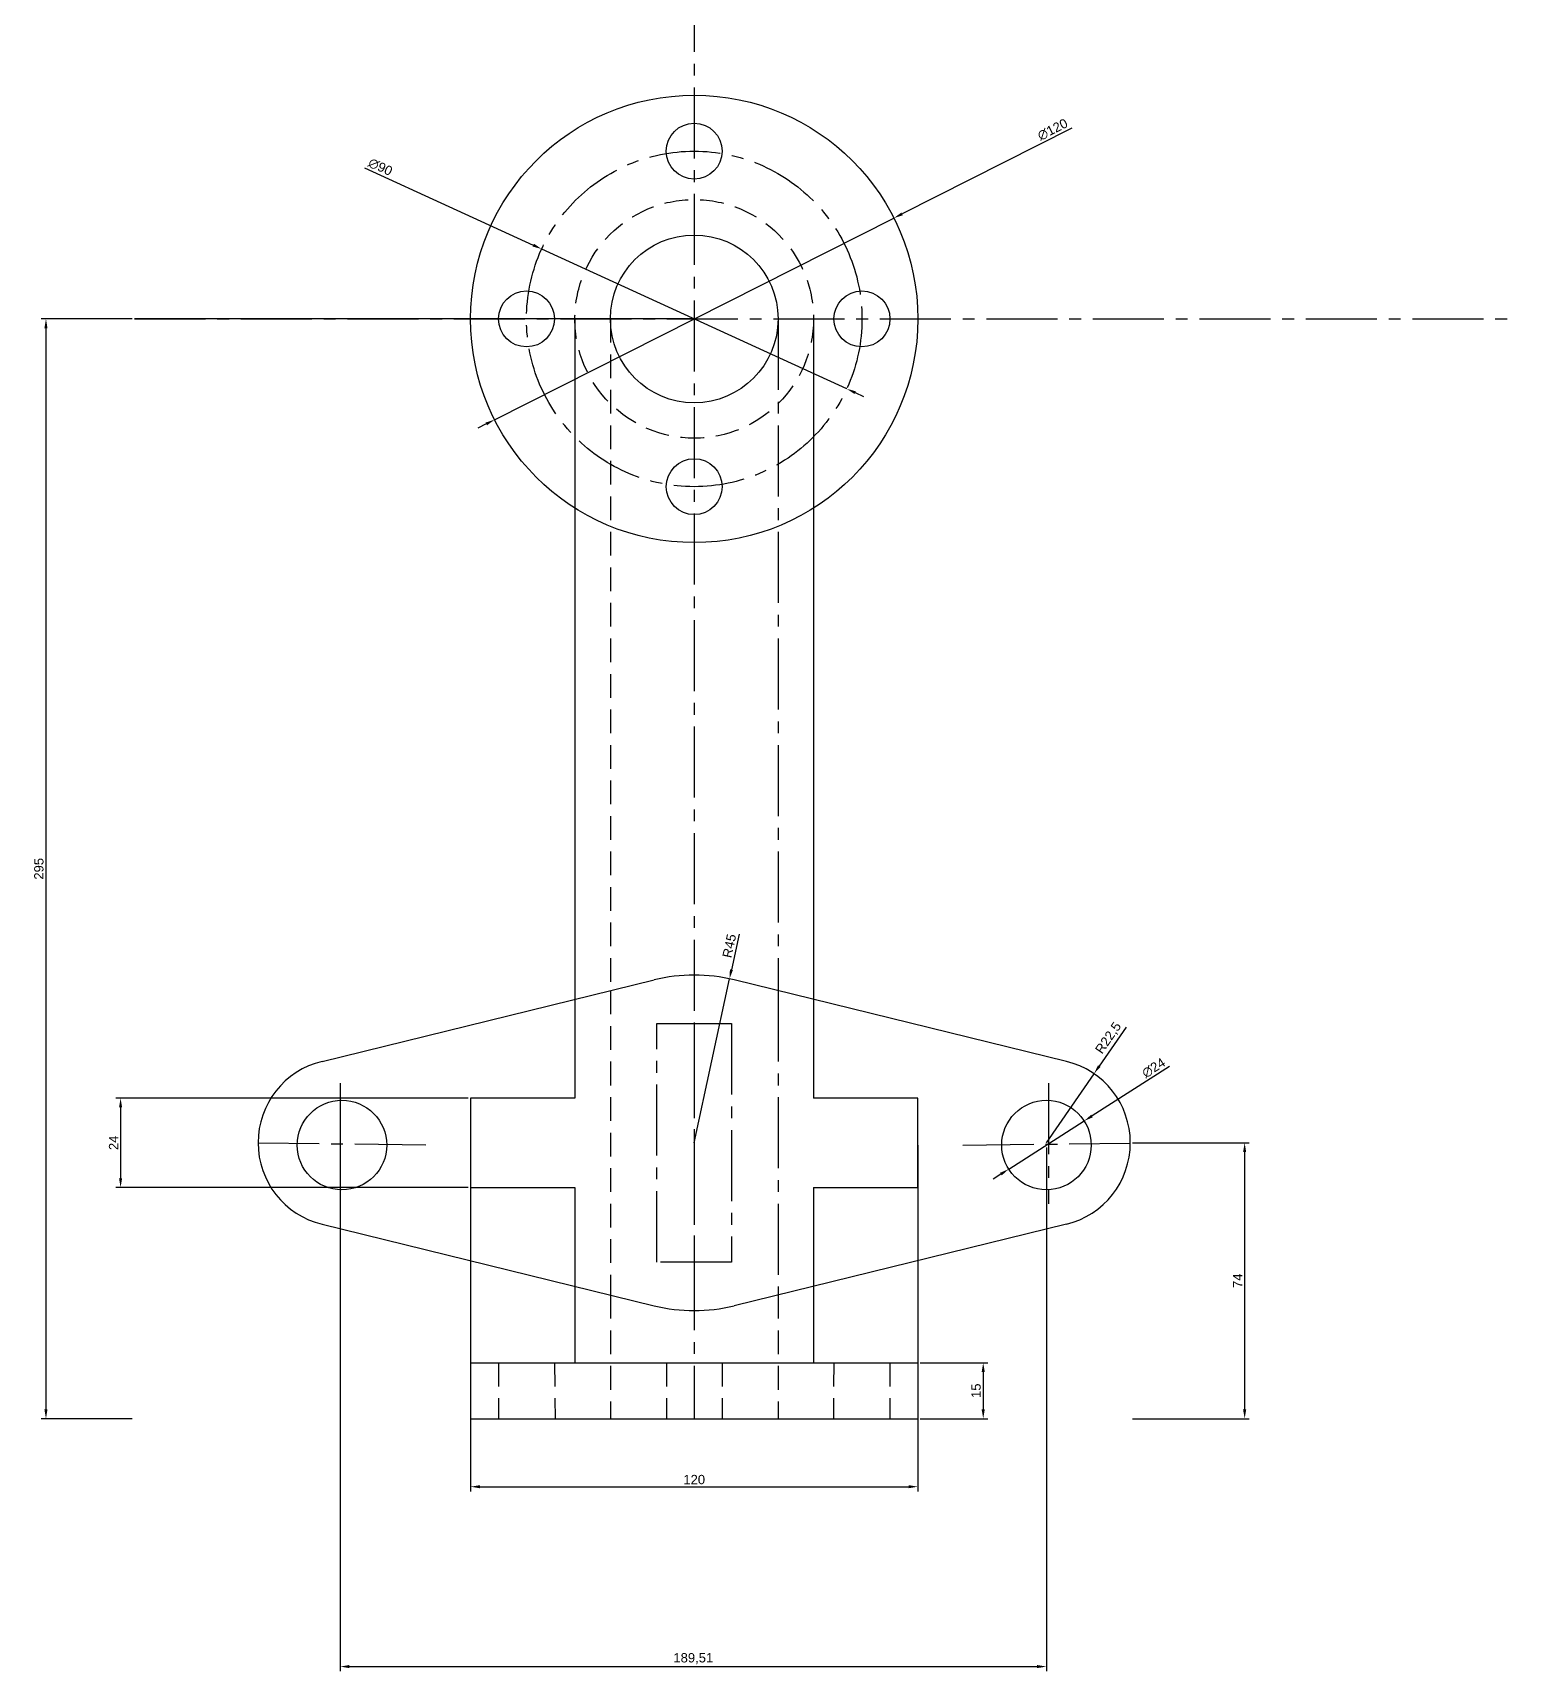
# Model space of a CAD drawing. Header units: millimetres. Extents: x 2185 to 2975, y 874 to 1753.
# Drawn here: x 2184.7 to 2583.2, y 873.9 to 1313.4 of the extents above; entities that cross this region are included whole.
import ezdxf

# ---------------------------------------------------------------- set-up
doc = ezdxf.new("R2010")
doc.units = ezdxf.units.MM
doc.linetypes.add('CENTER2', pattern=[28.575, 19.05, -3.175, 3.175, -3.175])
doc.linetypes.add('HIDDEN', pattern=[9.525, 6.35, -3.175])
doc.styles.get("Standard").update_dxf_attribs({"font": 'arial.ttf'})
doc.dimstyles.new('ISO-25', dxfattribs={"dimtxt": 2.5, "dimasz": 2.5, "dimexe": 1.25, "dimexo": 0.625, "dimtad": 1, "dimtxsty": 'Standard', "dimcen": 2.5, "dimadec": 0, "dimazin": 0, "dimtfac": 1, "dimtmove": 0, "dimatfit": 3, "dimfxl": 1, "dimarcsym": 0})

# ---------------------------------------------------------------- blocks, each defined once
blk = doc.blocks.new('*D23')
at = {"color": 0, "lineweight": -2, "transparency": 16777216}
for p, q in [((2463.46, 1287.78), (2417.97, 1264.81)), ((2308.62, 1209.59), (2415.74, 1263.68)), ((2306.39, 1208.46), (2304.16, 1207.33))]:
    blk.add_line(p, q, dxfattribs=at)
at = {"color": 0, "transparency": 16777216}
for points in [[(2417.78, 1265.18), (2418.16, 1264.44), (2415.74, 1263.68)], [(2306.2, 1208.83), (2306.58, 1208.09), (2308.62, 1209.59)]]:
    blk.add_solid(points, dxfattribs=at)
at = {"layer": 'Defpoints', "color": 0, "transparency": 16777216}
for p in [(2415.74, 1263.68), (2308.62, 1209.59)]:
    blk.add_point(p, dxfattribs=at)
at = {"color": 0, "transparency": 16777216, "insert": (2458.34, 1287.41), "char_height": 2.5, "attachment_point": 5, "rotation": 26.7946}
blk.add_mtext('∅120', dxfattribs=at)
blk = doc.blocks.new('*D24')
at = {"color": 0, "lineweight": -2, "transparency": 16777216}
for p, q in [((2273.73, 1277.17), (2319, 1256.42)), ((2403.09, 1217.89), (2321.27, 1255.38)), ((2405.36, 1216.85), (2407.63, 1215.8))]:
    blk.add_line(p, q, dxfattribs=at)
at = {"color": 0, "transparency": 16777216}
for points in [[(2319.17, 1256.8), (2318.82, 1256.04), (2321.27, 1255.38)], [(2405.53, 1217.22), (2405.19, 1216.47), (2403.09, 1217.89)]]:
    blk.add_solid(points, dxfattribs=at)
at = {"layer": 'Defpoints', "color": 0, "transparency": 16777216}
for p in [(2321.27, 1255.38), (2403.09, 1217.89)]:
    blk.add_point(p, dxfattribs=at)
at = {"color": 0, "transparency": 16777216, "insert": (2277.98, 1277.39), "char_height": 2.5, "attachment_point": 5, "rotation": 335.3796}
blk.add_mtext('∅90', dxfattribs=at)
blk = doc.blocks.new('*D25')
at = {"color": 0, "lineweight": -2, "transparency": 16777216}
for p, q in [((2374.21, 1071.6), (2372.17, 1062.07)), ((2362.18, 1015.63), (2371.64, 1059.63))]:
    blk.add_line(p, q, dxfattribs=at)
at = {"color": 0, "transparency": 16777216}
blk.add_solid([(2371.76, 1062.16), (2372.57, 1061.98), (2371.64, 1059.63)], dxfattribs=at)
at = {"layer": 'Defpoints', "color": 0, "transparency": 16777216}
for p in [(2371.64, 1059.63), (2362.18, 1015.63)]:
    blk.add_point(p, dxfattribs=at)
at = {"color": 0, "transparency": 16777216, "insert": (2371.6, 1068.46), "char_height": 2.5, "attachment_point": 5, "rotation": 77.8637}
blk.add_mtext('R45', dxfattribs=at)
blk = doc.blocks.new('*D26')
at = {"color": 0, "lineweight": -2, "transparency": 16777216}
for p, q in [((2489.68, 1036.08), (2468.9, 1022.83)), ((2446.56, 1008.58), (2466.8, 1021.49)), ((2444.46, 1007.24), (2442.35, 1005.89))]:
    blk.add_line(p, q, dxfattribs=at)
at = {"color": 0, "transparency": 16777216}
for points in [[(2468.68, 1023.18), (2469.13, 1022.48), (2466.8, 1021.49)], [(2444.23, 1007.59), (2444.68, 1006.89), (2446.56, 1008.58)]]:
    blk.add_solid(points, dxfattribs=at)
at = {"layer": 'Defpoints', "color": 0, "transparency": 16777216}
for p in [(2466.8, 1021.49), (2446.56, 1008.58)]:
    blk.add_point(p, dxfattribs=at)
at = {"color": 0, "transparency": 16777216, "insert": (2485.44, 1035.72), "char_height": 2.5, "attachment_point": 5, "rotation": 32.5337}
blk.add_mtext('∅24', dxfattribs=at)
blk = doc.blocks.new('*D28')
at = {"color": 0, "lineweight": -2, "transparency": 16777216}
for p, q in [((2478.03, 1046.65), (2470.85, 1036.23)), ((2456.68, 1015.63), (2469.44, 1034.17))]:
    blk.add_line(p, q, dxfattribs=at)
at = {"color": 0, "transparency": 16777216}
blk.add_solid([(2470.51, 1036.46), (2471.2, 1035.99), (2469.44, 1034.17)], dxfattribs=at)
at = {"layer": 'Defpoints', "color": 0, "transparency": 16777216}
for p in [(2469.44, 1034.17), (2456.68, 1015.63)]:
    blk.add_point(p, dxfattribs=at)
at = {"color": 0, "transparency": 16777216, "insert": (2473.4, 1043.67), "char_height": 2.5, "attachment_point": 5, "rotation": 55.4587}
blk.add_mtext('R22,5', dxfattribs=at)
blk = doc.blocks.new('*D29')
at = {"color": 0, "lineweight": -2, "transparency": 16777216}
for p, q in [((2302.18, 1015.01), (2302.18, 922.14)), ((2422.18, 1015.01), (2422.18, 922.14)), ((2304.68, 923.39), (2419.68, 923.39))]:
    blk.add_line(p, q, dxfattribs=at)
at = {"color": 0, "transparency": 16777216}
for points in [[(2304.68, 923.8), (2304.68, 922.97), (2302.18, 923.39)], [(2419.68, 923.8), (2419.68, 922.97), (2422.18, 923.39)]]:
    blk.add_solid(points, dxfattribs=at)
at = {"layer": 'Defpoints', "color": 0, "transparency": 16777216}
for p in [(2302.18, 1015.63), (2422.18, 1015.63), (2422.18, 923.39)]:
    blk.add_point(p, dxfattribs=at)
at = {"color": 0, "transparency": 16777216, "insert": (2362.18, 925.29), "char_height": 2.5, "attachment_point": 5}
blk.add_mtext('120', dxfattribs=at)
blk = doc.blocks.new('*D30')
at = {"color": 0, "lineweight": -2, "transparency": 16777216}
for p, q in [((2301.55, 1027.63), (2207.04, 1027.63)), ((2208.29, 1025.13), (2208.29, 1006.13)), ((2301.55, 1003.63), (2207.04, 1003.63))]:
    blk.add_line(p, q, dxfattribs=at)
at = {"color": 0, "transparency": 16777216}
for points in [[(2207.87, 1025.13), (2208.7, 1025.13), (2208.29, 1027.63)], [(2207.87, 1006.13), (2208.7, 1006.13), (2208.29, 1003.63)]]:
    blk.add_solid(points, dxfattribs=at)
at = {"layer": 'Defpoints', "color": 0, "transparency": 16777216}
for p in [(2302.18, 1027.63), (2208.29, 1003.63), (2302.18, 1003.63)]:
    blk.add_point(p, dxfattribs=at)
at = {"color": 0, "transparency": 16777216, "insert": (2206.41, 1015.63), "char_height": 2.5, "attachment_point": 5, "rotation": 90}
blk.add_mtext('24', dxfattribs=at)
blk = doc.blocks.new('*D31')
at = {"color": 0, "lineweight": -2, "transparency": 16777216}
for p, q in [((2211.35, 1236.63), (2187.02, 1236.63)), ((2188.27, 1234.13), (2188.27, 944.13)), ((2211.35, 941.63), (2187.02, 941.63))]:
    blk.add_line(p, q, dxfattribs=at)
at = {"color": 0, "transparency": 16777216}
for points in [[(2187.85, 1234.13), (2188.68, 1234.13), (2188.27, 1236.63)], [(2187.85, 944.13), (2188.68, 944.13), (2188.27, 941.63)]]:
    blk.add_solid(points, dxfattribs=at)
at = {"layer": 'Defpoints', "color": 0, "transparency": 16777216}
for p in [(2211.98, 1236.63), (2188.27, 941.63), (2211.98, 941.63)]:
    blk.add_point(p, dxfattribs=at)
at = {"color": 0, "transparency": 16777216, "insert": (2186.37, 1089.13), "char_height": 2.5, "attachment_point": 5, "rotation": 90}
blk.add_mtext('295', dxfattribs=at)
blk = doc.blocks.new('*D32')
at = {"color": 0, "lineweight": -2, "transparency": 16777216}
for p, q in [((2479.8, 1015.63), (2511.1, 1015.63)), ((2509.85, 1013.13), (2509.85, 944.13)), ((2479.8, 941.63), (2511.1, 941.63))]:
    blk.add_line(p, q, dxfattribs=at)
at = {"color": 0, "transparency": 16777216}
for points in [[(2509.43, 1013.13), (2510.27, 1013.13), (2509.85, 1015.63)], [(2509.43, 944.13), (2510.27, 944.13), (2509.85, 941.63)]]:
    blk.add_solid(points, dxfattribs=at)
at = {"layer": 'Defpoints', "color": 0, "transparency": 16777216}
for p in [(2479.18, 1015.63), (2479.18, 941.63), (2509.85, 941.63)]:
    blk.add_point(p, dxfattribs=at)
at = {"color": 0, "transparency": 16777216, "insert": (2507.98, 978.63), "char_height": 2.5, "attachment_point": 5, "rotation": 90}
blk.add_mtext('74', dxfattribs=at)
blk = doc.blocks.new('*D33')
at = {"color": 0, "lineweight": -2, "transparency": 16777216}
for p, q in [((2422.8, 956.63), (2440.96, 956.63)), ((2439.71, 954.13), (2439.71, 944.13)), ((2422.8, 941.63), (2440.96, 941.63))]:
    blk.add_line(p, q, dxfattribs=at)
at = {"color": 0, "transparency": 16777216}
for points in [[(2439.29, 954.13), (2440.13, 954.13), (2439.71, 956.63)], [(2439.29, 944.13), (2440.13, 944.13), (2439.71, 941.63)]]:
    blk.add_solid(points, dxfattribs=at)
at = {"layer": 'Defpoints', "color": 0, "transparency": 16777216}
for p in [(2422.18, 956.63), (2422.18, 941.63), (2439.71, 941.63)]:
    blk.add_point(p, dxfattribs=at)
at = {"color": 0, "transparency": 16777216, "insert": (2437.81, 949.13), "char_height": 2.5, "attachment_point": 5, "rotation": 90}
blk.add_mtext('15', dxfattribs=at)
blk = doc.blocks.new('*D34')
at = {"color": 0, "lineweight": -2, "transparency": 16777216}
for p, q in [((2267.17, 1014.66), (2267.17, 873.89)), ((2456.68, 1014.41), (2456.68, 873.89)), ((2269.67, 875.14), (2454.18, 875.14))]:
    blk.add_line(p, q, dxfattribs=at)
at = {"color": 0, "transparency": 16777216}
for points in [[(2269.67, 875.56), (2269.67, 874.73), (2267.17, 875.14)], [(2454.18, 875.56), (2454.18, 874.73), (2456.68, 875.14)]]:
    blk.add_solid(points, dxfattribs=at)
at = {"layer": 'Defpoints', "color": 0, "transparency": 16777216}
for p in [(2267.17, 1015.29), (2456.68, 1015.03), (2456.68, 875.14)]:
    blk.add_point(p, dxfattribs=at)
at = {"color": 0, "transparency": 16777216, "insert": (2361.93, 877.27), "char_height": 2.5, "attachment_point": 5}
blk.add_mtext('189,51', dxfattribs=at)

msp = doc.modelspace()

# ---------------------------------------------------------------- linework, layer by layer
at = {"linetype": 'CENTER2'}
for p, q in [((2362.18, 1327.296), (2362.18, 941.634)), ((2211.977, 1236.634), (2583.247, 1236.634)), ((2384.68, 1236.634), (2384.68, 1056.451)), ((2384.68, 1056.451), (2384.68, 974.817)), ((2352.18, 983.634), (2352.18, 1047.634)), ((2362.18, 1047.634), (2362.18, 983.634)), ((2362.18, 1047.634), (2372.18, 1047.634)), ((2372.18, 1047.634), (2372.18, 983.634)), ((2267.174, 1031.61), (2267.174, 999.225)), ((2457.186, 1031.61), (2457.186, 999.225)), ((2290.144, 1015.035), (2245.18, 1015.529)), ((2434.216, 1015.035), (2479.179, 1015.529)), ((2372.18, 983.634), (2352.18, 983.634))]:
    msp.add_line(p, q, dxfattribs=at)
for p, q in [((2362.18, 1236.634), (2211.977, 1236.634)), ((2330.18, 1236.634), (2330.18, 1054.122)), ((2394.18, 1236.634), (2394.18, 1054.122)), ((2262.322, 1037.487), (2351.465, 1059.34)), ((2462.037, 1037.487), (2372.894, 1059.34)), ((2330.18, 1054.122), (2330.18, 1027.634)), ((2394.18, 1054.122), (2394.18, 1027.634)), ((2352.18, 1047.634), (2362.18, 1047.634)), ((2302.18, 1027.634), (2302.18, 1003.634)), ((2330.18, 1027.634), (2302.18, 1027.634)), ((2422.18, 1027.634), (2394.18, 1027.634)), ((2422.18, 1015.634), (2422.18, 1027.634)), ((2422.18, 1003.634), (2422.18, 1015.634)), ((2302.18, 1003.634), (2330.18, 1003.634)), ((2330.18, 1003.634), (2330.18, 977.146)), ((2394.18, 1003.634), (2422.18, 1003.634)), ((2394.18, 1003.634), (2394.18, 977.146)), ((2262.322, 993.781), (2351.465, 971.928)), ((2462.037, 993.781), (2372.894, 971.928)), ((2330.18, 977.146), (2330.18, 956.634)), ((2394.18, 977.146), (2394.18, 956.634)), ((2302.18, 956.634), (2422.18, 956.634)), ((2302.18, 956.634), (2302.18, 941.634)), ((2422.18, 956.634), (2422.18, 941.634)), ((2302.18, 941.634), (2422.18, 941.634))]:
    msp.add_line(p, q)
at = {"linetype": 'HIDDEN'}
for p, q in [((2339.68, 1236.634), (2339.68, 1056.451)), ((2339.68, 1056.451), (2339.68, 974.817)), ((2339.68, 974.817), (2339.68, 941.634)), ((2384.68, 974.817), (2384.68, 941.634)), ((2309.68, 956.634), (2309.68, 941.634)), ((2324.74, 956.634), (2324.834, 941.634)), ((2354.706, 956.634), (2354.706, 941.634)), ((2369.654, 956.634), (2369.654, 941.634)), ((2399.619, 956.634), (2399.525, 941.634)), ((2414.68, 956.634), (2414.68, 941.634))]:
    msp.add_line(p, q, dxfattribs=at)
for centre, radius in [((2362.18, 1236.634), 60), ((2362.18, 1281.634), 7.5), ((2362.18, 1236.634), 22.5), ((2317.18, 1236.634), 7.5), ((2407.18, 1236.634), 7.5), ((2362.18, 1191.634), 7.5), ((2267.68, 1015.035), 12), ((2456.68, 1015.035), 12)]:
    msp.add_circle(centre, radius)
at = {"color": 3, "linetype": 'CENTER2'}
msp.add_circle((2362.18, 1236.634), 45, dxfattribs=at)
at = {"linetype": 'HIDDEN'}
msp.add_circle((2362.18, 1236.634), 32, dxfattribs=at)
for centre, radius, start, end in [((2362.18, 1015.634), 45, 76.22585, 103.77415), ((2267.68, 1015.634), 22.5, 103.77415, 256.22585), ((2456.68, 1015.634), 22.5, 283.77415, 76.22585), ((2362.18, 1015.634), 45, 256.22585, 283.77415)]:
    msp.add_arc(centre, radius, start, end)

# ---------------------------------------------------------------- dimensions: what is measured, and where the dimension line sits
at = {"color": 3}
for p1, p2, picture, middle in [((2308.622, 1209.586), (2415.737, 1263.682), '*D23', (2459.231, 1285.647)), ((2403.089, 1217.887), (2321.271, 1255.381), '*D24', (2277.158, 1275.596)), ((2446.563, 1008.581), (2466.797, 1021.488), '*D26', (2486.497, 1034.055))]:
    dim = msp.add_diameter_dim_2p(p1=p1, p2=p2, dimstyle='ISO-25', dxfattribs=at)
    dim.commit()
    dim.dimension.update_dxf_attribs({"geometry": picture, "text_midpoint": middle, "dimtype": 163})
for base, p1, p2, picture, middle in [((2188.267, 941.634), (2211.977, 1236.634), (2211.977, 941.634), '*D31', (2186.366, 1089.134)), ((2208.287, 1003.634), (2302.18, 1027.634), (2302.18, 1003.634), '*D30', (2206.407, 1015.634)), ((2509.851, 941.634), (2479.18, 1015.634), (2479.18, 941.634), '*D32', (2507.976, 978.634)), ((2439.71, 941.634), (2422.18, 956.634), (2422.18, 941.634), '*D33', (2437.809, 949.134))]:
    dim = msp.add_linear_dim(base=base, p1=p1, p2=p2, angle=90, dimstyle='ISO-25', dxfattribs=at)
    dim.commit()
    dim.dimension.update_dxf_attribs({"geometry": picture, "text_midpoint": middle})
for center, mpoint, picture, middle in [((2362.18, 1015.634), (2371.64, 1059.628), '*D25', (2371.599, 1068.455)), ((2456.68, 1015.634), (2469.437, 1034.168), '*D28', (2473.399, 1043.675))]:
    dim = msp.add_radius_dim(center=center, mpoint=mpoint, dimstyle='ISO-25', dxfattribs=at)
    dim.commit()
    dim.dimension.update_dxf_attribs({"geometry": picture, "text_midpoint": middle})
for base, p1, p2, picture, middle in [((2456.68, 875.143), (2267.174, 1015.287), (2456.68, 1015.035), '*D34', (2361.927, 877.27)), ((2422.18, 923.386), (2302.18, 1015.634), (2422.18, 1015.634), '*D29', (2362.18, 925.288))]:
    dim = msp.add_linear_dim(base=base, p1=p1, p2=p2, dimstyle='ISO-25', dxfattribs=at)
    dim.commit()
    dim.dimension.update_dxf_attribs({"geometry": picture, "text_midpoint": middle})

doc.saveas('drawing.dxf')
